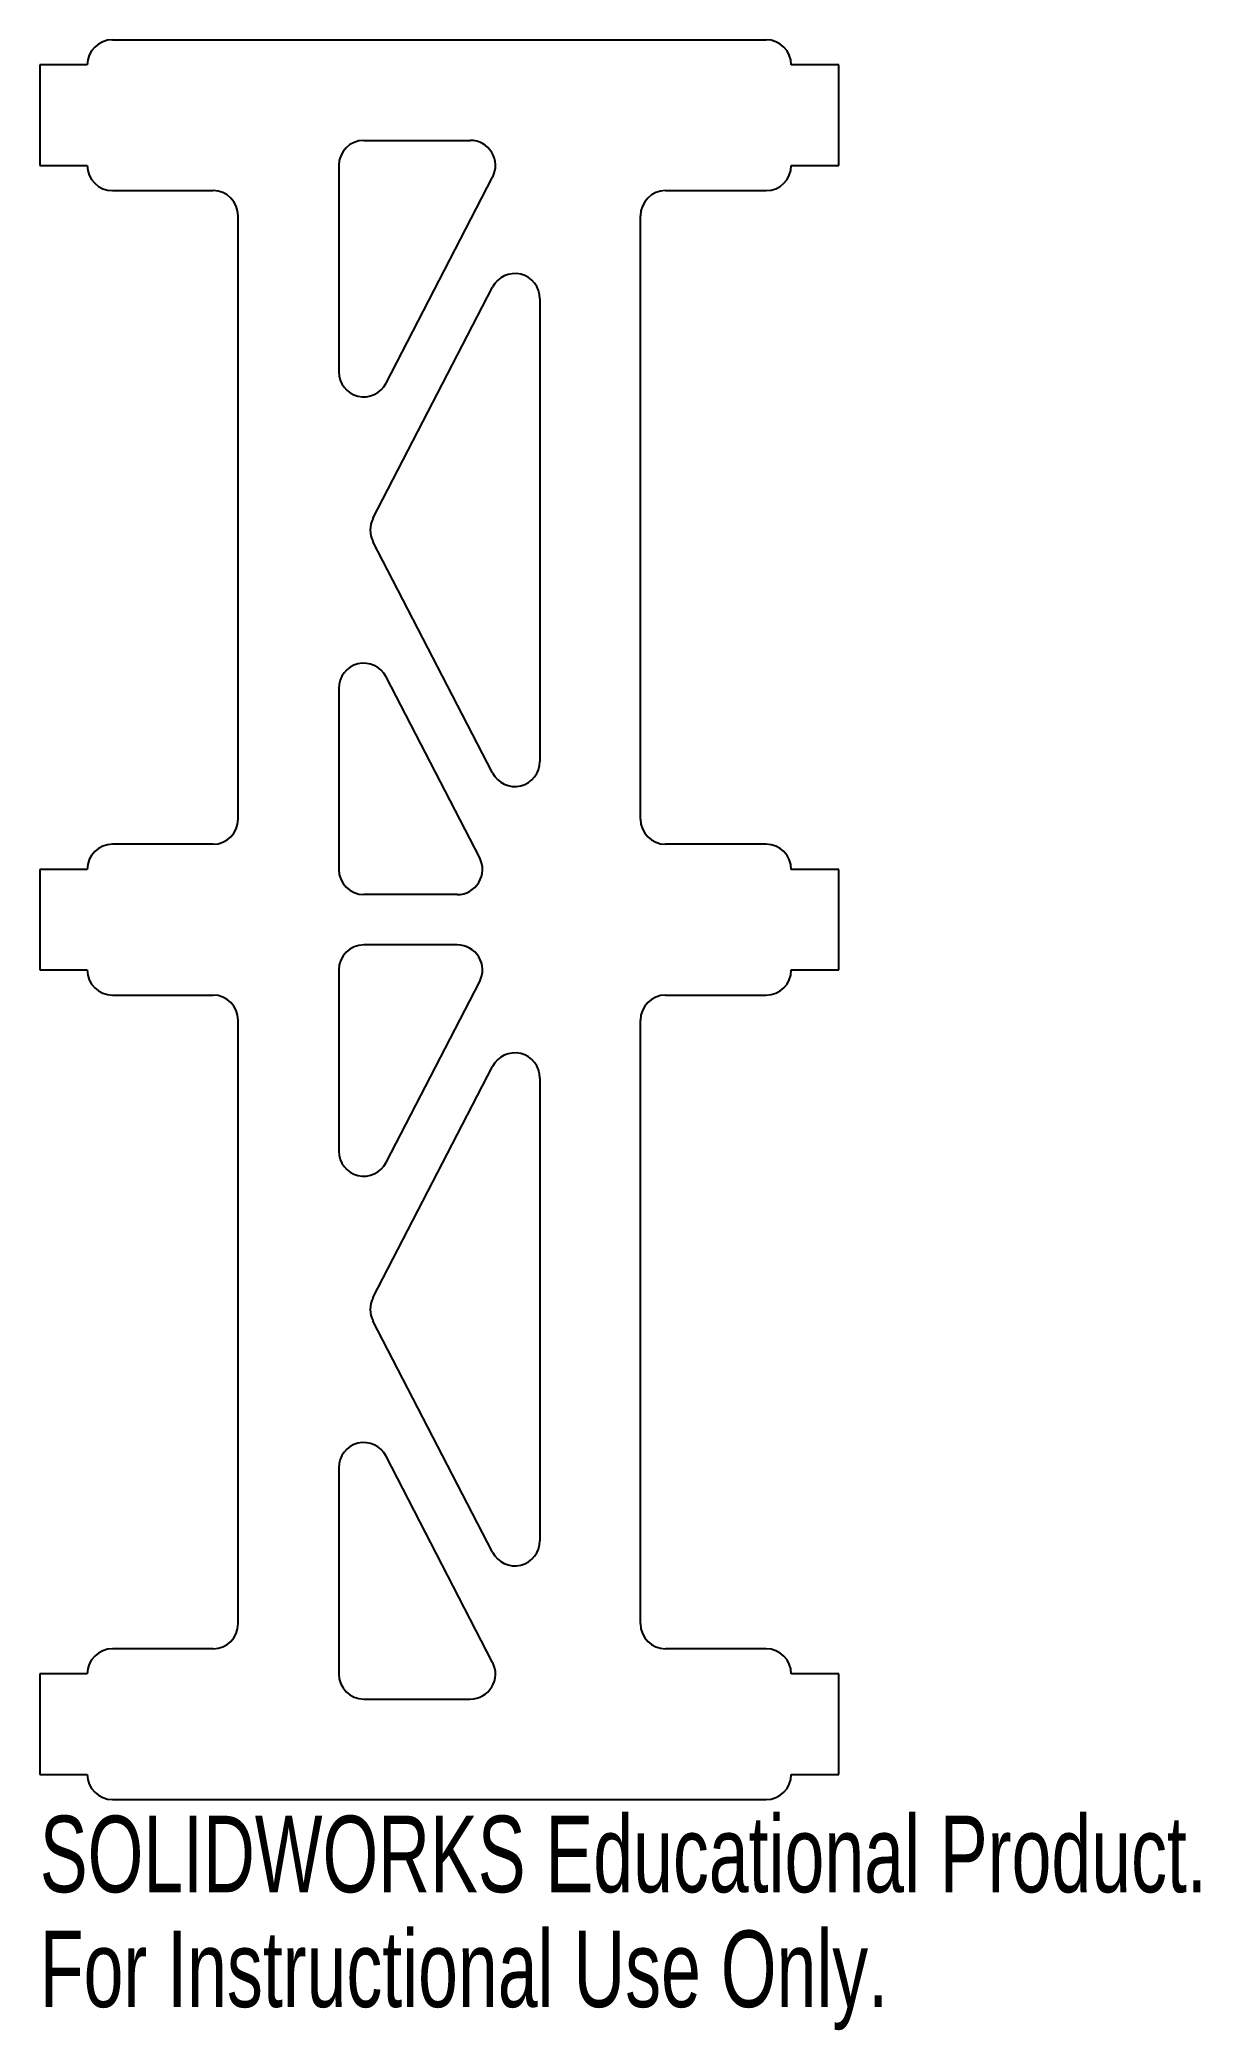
# Model space of a CAD drawing. Header units: inches. Extents: x -0.99 to 1.89, y 1.99 to 6.94.
import ezdxf

# ---------------------------------------------------------------- set-up
doc = ezdxf.new("R2010")
doc.units = ezdxf.units.IN
doc.header["$MEASUREMENT"] = 0
doc.styles.add('SLDTEXTSTYLE0', font='TXT', dxfattribs={"width": 0.7})

msp = doc.modelspace()

# ---------------------------------------------------------------- linework, layer by layer
at = {"color": 7, "linetype": 'Continuous', "lineweight": 25}
for p, q in [((-0.8125, 6.9375), (0.8125, 6.9375)), ((-0.875, 6.875), (-0.9931, 6.875)), ((-0.9931, 6.875), (-0.9931, 6.625)), ((0.9931, 6.875), (0.875, 6.875)), ((0.9931, 6.625), (0.9931, 6.875)), ((-0.1875, 6.6875), (0.0771, 6.6875)), ((-0.9931, 6.625), (-0.875, 6.625)), ((-0.25, 6.625), (-0.25, 6.1124)), ((-0.132, 6.0837), (0.1326, 6.5963)), ((0.875, 6.625), (0.9931, 6.625)), ((-0.8125, 6.5625), (-0.5625, 6.5625)), ((0.5625, 6.5625), (0.8125, 6.5625)), ((-0.5, 5), (-0.5, 6.5)), ((0.5, 5), (0.5, 6.5)), ((-0.1649, 5.7474), (0.132, 6.3225)), ((0.25, 6.2939), (0.25, 5.1436)), ((0.132, 5.115), (-0.1649, 5.6901)), ((0.1004, 4.9037), (-0.132, 5.3538)), ((-0.25, 5.3251), (-0.25, 4.875)), ((-0.5625, 4.9375), (-0.8125, 4.9375)), ((0.8125, 4.9375), (0.5625, 4.9375)), ((-0.875, 4.875), (-0.9931, 4.875)), ((-0.9931, 4.875), (-0.9931, 4.625)), ((0.9931, 4.875), (0.875, 4.875)), ((0.9931, 4.625), (0.9931, 4.875)), ((0.0448, 4.8125), (-0.1875, 4.8125)), ((0.0448, 4.6875), (-0.1875, 4.6875)), ((-0.9931, 4.625), (-0.875, 4.625)), ((-0.25, 4.625), (-0.25, 4.1749)), ((0.875, 4.625), (0.9931, 4.625)), ((-0.8125, 4.5625), (-0.5625, 4.5625)), ((-0.132, 4.1462), (0.1004, 4.5963)), ((0.5625, 4.5625), (0.8125, 4.5625)), ((-0.5, 3), (-0.5, 4.5)), ((0.5, 3), (0.5, 4.5)), ((-0.1649, 3.8099), (0.132, 4.385)), ((0.25, 4.3564), (0.25, 3.2061)), ((0.132, 3.1775), (-0.1649, 3.7526)), ((0.1326, 2.9037), (-0.132, 3.4163)), ((-0.25, 3.3876), (-0.25, 2.875)), ((-0.5625, 2.9375), (-0.8125, 2.9375)), ((0.8125, 2.9375), (0.5625, 2.9375)), ((-0.875, 2.875), (-0.9931, 2.875)), ((-0.9931, 2.875), (-0.9931, 2.625)), ((0.9931, 2.875), (0.875, 2.875)), ((0.9931, 2.625), (0.9931, 2.875)), ((-0.1875, 2.8125), (0.0771, 2.8125)), ((-0.9931, 2.625), (-0.875, 2.625)), ((0.875, 2.625), (0.9931, 2.625)), ((-0.8125, 2.5625), (0.8125, 2.5625))]:
    msp.add_line(p, q, dxfattribs=at)
for centre, start, end in [((-0.8125, 6.875), 90, 180), ((0.8125, 6.875), 0, 90), ((-0.1875, 6.625), 90, 180), ((0.0771, 6.625), 332.7004, 90), ((-0.8125, 6.625), 180, 270), ((0.8125, 6.625), 270, 0), ((-0.5625, 6.5), 0, 90), ((0.5625, 6.5), 90, 180), ((0.1875, 6.2939), 0, 152.7004), ((-0.1875, 6.1124), 180, 332.7004), ((-0.1093, 5.7188), 152.7004, 207.2996), ((-0.1875, 5.3251), 27.2996, 180), ((0.1875, 5.1436), 207.2996, 0), ((-0.5625, 5), 270, 0), ((0.5625, 5), 180, 270), ((-0.8125, 4.875), 90, 180), ((0.0448, 4.875), 270, 27.2996), ((0.8125, 4.875), 0, 90), ((-0.1875, 4.875), 180, 270), ((-0.1875, 4.625), 90, 180), ((0.0448, 4.625), 332.7004, 90), ((-0.8125, 4.625), 180, 270), ((0.8125, 4.625), 270, 0), ((-0.5625, 4.5), 0, 90), ((0.5625, 4.5), 90, 180), ((0.1875, 4.3564), 0, 152.7004), ((-0.1875, 4.1749), 180, 332.7004), ((-0.1093, 3.7812), 152.7004, 207.2996), ((-0.1875, 3.3876), 27.2996, 180), ((0.1875, 3.2061), 207.2996, 0), ((-0.5625, 3), 270, 0), ((0.5625, 3), 180, 270), ((-0.8125, 2.875), 90, 180), ((0.8125, 2.875), 0, 90), ((-0.1875, 2.875), 180, 270), ((0.0771, 2.875), 270, 27.2996), ((-0.8125, 2.625), 180, 270), ((0.8125, 2.625), 270, 0)]:
    msp.add_arc(centre, 0.0625, start, end, dxfattribs=at)

# ---------------------------------------------------------------- texts
at = {"color": 7, "linetype": 'Continuous', "char_height": 0.1903, "attachment_point": 1, "style": 'SLDTEXTSTYLE0'}
for s, insert in [('SOLIDWORKS Educational Product.', (-0.9931, 2.5224)), ('For Instructional Use Only.', (-0.9931, 2.2369))]:
    msp.add_mtext(s, dxfattribs=dict(at, insert=insert))

doc.saveas('drawing.dxf')
